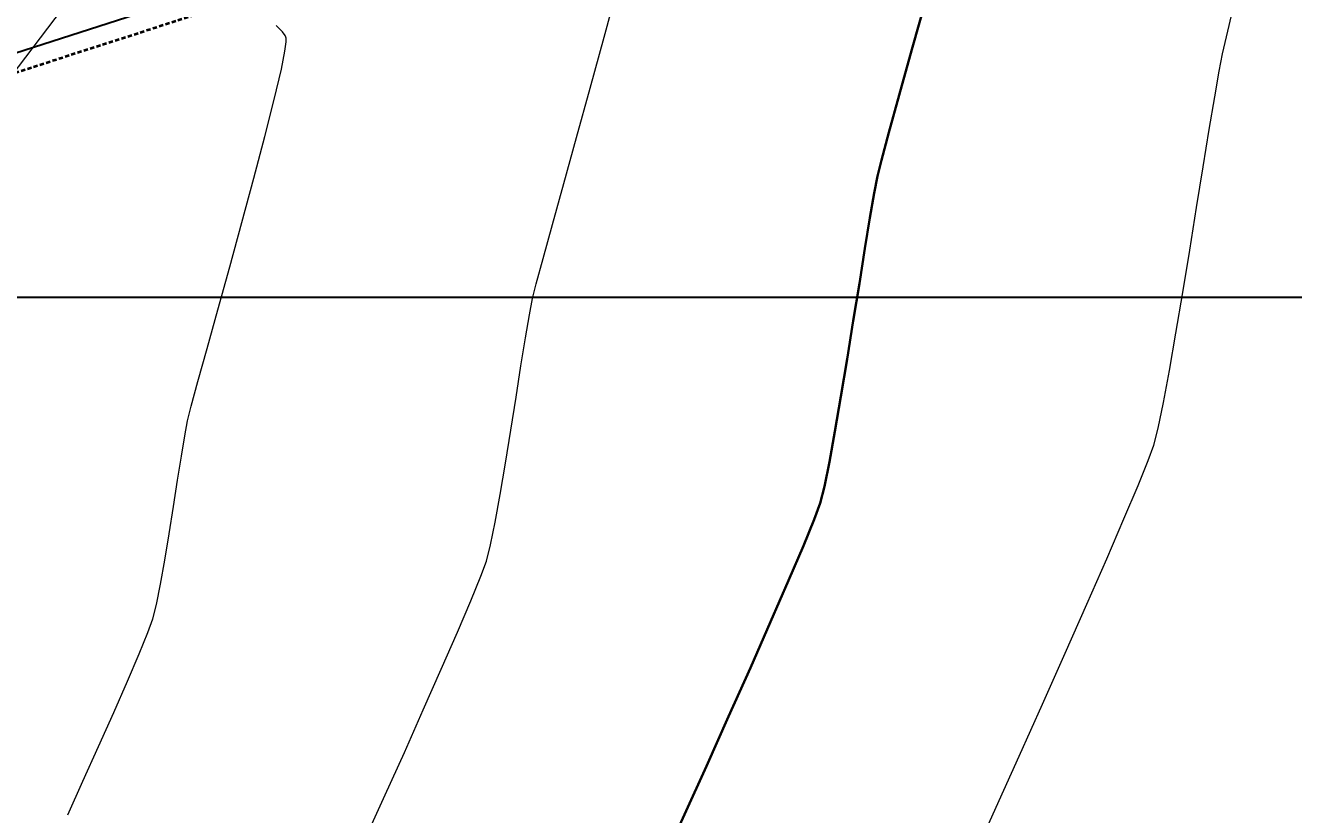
# Model space of a CAD drawing. Header units: millimetres. Extents: x 736950 to 740938, y 8500595 to 8502163.
# Drawn here: x 738122 to 738174.9, y 8501278.4 to 8501311.3 of the extents above; entities that cross this region are included whole.
import ezdxf

# ---------------------------------------------------------------- set-up
doc = ezdxf.new("R2010")
doc.units = ezdxf.units.MM
doc.linetypes.add('DASHED', pattern=[0.75, 0.5, -0.25])
for name, color, linetype, lineweight in [('CAMINO ACTUAL', 1, 'Continuous', 13), ('CONT-MJR', 80, 'Continuous', 30), ('CONT-MNR', 96, 'Continuous', 15), ('COTAS', 40, 'Continuous', 5), ('PERIMETRO', 7, 'Continuous', 35), ('pista', 251, 'Continuous', 5)]:
    doc.layers.add(name, color=color, linetype=linetype, lineweight=lineweight)
doc.layers.add('Cuadricula Coordenadas', color=5, linetype='Continuous')
doc.styles.add('COTAS', font='arial.ttf')
doc.dimstyles.new('Copy of GenDist', dxfattribs={"dimtxt": 2, "dimasz": 2, "dimexe": 0.18, "dimexo": 0.0625, "dimgap": 1, "dimtad": 2, "dimdec": 3, "dimzin": 1, "dimdsep": 46, "dimtxsty": 'COTAS', "dimcen": 0.09, "dimadec": 3, "dimazin": 0, "dimtfac": 1, "dimtdec": 3, "dimtofl": 0, "dimtmove": 0, "dimatfit": 3, "dimfxl": 1, "dimtolj": 1, "dimtzin": 0, "dimarcsym": 0})

# ---------------------------------------------------------------- blocks, each defined once
blk = doc.blocks.new('*D157')
at = {"layer": 'COTAS', "color": 0, "lineweight": -2, "transparency": 16777216}
for p, q in [((738169.7117402977, 8501324.95614536), (738169.4360799836, 8501325.810938135)), ((737996.2726181126, 8501269.778691178), (738167.5878572729, 8501325.025780309)), ((737994.5895635025, 8501268.481364962), (737994.3139031883, 8501269.336157737))]:
    blk.add_line(p, q, dxfattribs=at)
at = {"layer": 'COTAS', "color": 0, "transparency": 16777216}
for points in [[(738167.4855496674, 8501325.34302511), (738167.6901648785, 8501324.708535507), (738169.4913260904, 8501325.639625942)], [(737996.1703105071, 8501270.09593598), (737996.3749257182, 8501269.461446375), (737994.3691492951, 8501269.164845545)]]:
    blk.add_solid(points, dxfattribs=at)
at = {"layer": 'Defpoints', "color": 0, "transparency": 16777216}
for p in [(738169.4913260904, 8501325.639625942), (738169.7309229737, 8501324.89666196), (737994.6087461784, 8501268.421881562)]:
    blk.add_point(p, dxfattribs=at)
at = {"layer": 'COTAS', "color": 0, "transparency": 16777216, "insert": (738081.3096925169, 8501299.326479118), "char_height": 2, "attachment_point": 5, "rotation": 17.873882615968956, "style": 'COTAS'}
blk.add_mtext('\\A1;184.003', dxfattribs=at)
blk = doc.blocks.new('*D158')
at = {"layer": 'COTAS', "color": 0, "lineweight": -2, "transparency": 16777216}
for p, q in [((738169.779740694, 8501324.935688619), (738170.3857640382, 8501325.420165705)), ((738171.4940221184, 8501323.745601872), (738220.3758375659, 8501262.600251298)), ((738221.1592623712, 8501260.66600394), (738221.7652857155, 8501261.150481027))]:
    blk.add_line(p, q, dxfattribs=at)
at = {"layer": 'COTAS', "color": 0, "transparency": 16777216}
for points in [[(738171.7543832934, 8501323.953744058), (738171.2336609433, 8501323.537459686), (738170.2451690035, 8501325.307768924)], [(738220.6361987409, 8501262.808393484), (738220.1154763908, 8501262.392109113), (738221.6246906808, 8501261.038084246)]]:
    blk.add_solid(points, dxfattribs=at)
at = {"layer": 'Defpoints', "color": 0, "transparency": 16777216}
for p in [(738169.7309229737, 8501324.89666196), (738221.6246906808, 8501261.038084246), (738221.110444651, 8501260.62697728)]:
    blk.add_point(p, dxfattribs=at)
at = {"layer": 'COTAS', "color": 0, "transparency": 16777216, "insert": (738197.5141464667, 8501294.435409749), "char_height": 2, "attachment_point": 5, "rotation": 308.6401106595746, "style": 'COTAS'}
blk.add_mtext('\\A1;82.283', dxfattribs=at)

msp = doc.modelspace()

# ---------------------------------------------------------------- hatches: boundary and pattern name
at = {"layer": 'pista'}
h = msp.add_hatch(dxfattribs=at)
h.set_pattern_fill('HONEY', color=256, scale=3, angle=9.94991650582834, style=0)
h.set_pattern_definition([(9.94991650582834, (1479841.21072825, -18.49207214638591), (0.4979252195647159, 0.4170677100899267), [0.375, -0.75]), (129.9499165058283, (1479841.21072825, -18.49207214638591), (-0.6101538418184378, 0.222682034283025), [0.3749999999999999, -0.7499999999999998]), (69.94991650582834, (1479841.21072825, -18.49207214638591), (-0.112228622253722, 0.6397497443729518), [-0.75, 0.375])])
h.paths.add_polyline_path([(737744.7999806425, 8501250.923935566), (737743.4751223363, 8501250.754223157), (737756.465848178, 8501242.026572531), (737763.5739612179, 8501242.006896213), (737770.002546867, 8501243.455222024), (737769.8468594846, 8501244.342704736), (737763.4750639071, 8501242.907173423), (737756.7405500773, 8501242.925815564)])
h.paths.add_polyline_path([(737794.2809870465, 8501256.017245878), (737809.7820272583, 8501263.709828075), (737823.391616501, 8501273.483615467), (737837.0791595323, 8501280.557800073), (737851.5530432165, 8501285.77819753), (737870.8510758049, 8501293.050216693, -0.9976846880626209), (737871.0089264096, 8501292.63424804), (737865.2748787645, 8501289.581801567, 0.7845063948290762), (737866.1540430214, 8501286.121818589), (737883.2588851704, 8501291.348365877), (737897.4188924351, 8501296.516943583), (737903.2981396064, 8501301.44146652, -0.5512150924587264), (737904.1219025984, 8501301.177325813), (737906.855912117, 8501297.98174819, 0.5618964424650519), (737910.2738656431, 8501298.536066804), (737914.22079628, 8501308.558674501), (737925.6412323939, 8501300.72656757, 0.340189525830376), (737928.7023693406, 8501300.894137181), (737936.9171069289, 8501306.117412793, -0.358727273887905), (737938.1716059428, 8501305.962964654), (737943.1732157968, 8501301.051021611, 0.3417074120720416), (737946.0555081918, 8501300.709858142), (737955.8779356404, 8501307.072689936), (737971.8320576148, 8501314.464803053), (737988.5677626224, 8501323.411181662), (738023.1375471824, 8501336.282937778), (738044.4246208373, 8501357.728329657), (738061.4456776979, 8501362.208386911), (738078.9085143938, 8501363.070318012), (738112.0997810266, 8501372.051506756), (738118.6561313582, 8501373.365123207), (738128.3493353954, 8501376.976906104), (738155.2251721952, 8501366.826195797), (738176.6167526407, 8501363.543890122), (738193.8053773039, 8501353.328603027), (738204.7313956148, 8501340.877429372), (738207.705198212, 8501335.751671141), (738214.35685511, 8501331.742925933), (738229.9282901662, 8501313.374534177), (738233.5603594936, 8501308.186787868), (738234.53883727, 8501308.358438132), (738230.6417003467, 8501313.924784988), (738214.9478837823, 8501332.43754055), (738208.3676942562, 8501336.403214611), (738205.4657963786, 8501341.405035153), (738194.387784551, 8501354.029418997), (738176.9261677533, 8501364.406946706), (738155.4549153853, 8501367.70147717), (738128.3514754312, 8501377.93815071), (738118.4090486554, 8501374.233504975), (738111.8936108743, 8501372.928085677), (738078.7671659255, 8501363.964436961), (738061.3074614278, 8501363.102660457), (738043.958527311, 8501358.536303693), (738022.6381405202, 8501337.057350922), (737988.196920163, 8501324.233464561), (737971.4304040315, 8501315.270615296), (737955.4419368334, 8501307.862588815), (737945.5806043665, 8501301.47455489, -0.3391433520832071), (737943.8038299843, 8501301.693147572), (737938.8116631231, 8501306.59581691, 0.3560082385246841), (737936.4342009705, 8501306.876887502), (737928.158540546, 8501301.61487459, -0.3502196171718997), (737926.1502499409, 8501301.468794718), (737914.5128481541, 8501309.44969617, 0.4302069892023044), (737913.4330382891, 8501309.014522241), (737909.4507249827, 8501298.90206584, -0.5704007069138802), (737907.5397775185, 8501298.566836312), (737904.9064502402, 8501301.644734057, 0.4931454261128044), (737902.7202336333, 8501302.131411942), (737896.9620044216, 8501297.308254998), (737882.9728831241, 8501292.20205278), (737866.0373022418, 8501287.027224885, -0.7384715771871906), (737865.6977918843, 8501288.787355538), (737871.5108758068, 8501291.881875956, 0.9119586051647783), (737870.5337161538, 8501293.892406015), (737851.2416702455, 8501286.62264278), (737836.7183275839, 8501281.384406622), (737822.9200107896, 8501274.252970394), (737809.3164408724, 8501264.483505804), (737793.8201376351, 8501256.79327439), (737778.9884914039, 8501246.402265295), (737769.846859484, 8501244.34270474), (737770.0025468671, 8501243.455222024), (737779.3594973255, 8501245.563292695)])
h.paths.add_polyline_path([(738260.5182952256, 8501271.251537092), (738234.538837269, 8501308.358438132), (738233.56035949, 8501308.186787868), (738259.6897886079, 8501270.86568047), (738269.3749442189, 8501234.589470252), (738274.5057655985, 8501215.583008338), (738279.7983711922, 8501189.602392923), (738280.7089290785, 8501189.641305126), (738275.382018582, 8501215.790318219), (738270.2441657205, 8501234.822827347)])

# ---------------------------------------------------------------- linework, layer by layer
at = {"layer": 'CAMINO ACTUAL'}
msp.add_lwpolyline([(738094.776171516, 8501235.459818577), (738094.8011804053, 8501262.819112971), (738109.0201933249, 8501292.906930974), (738131.2596733273, 8501322.229967128), (738156.0656004942, 8501332.226998217), (738181.5699871156, 8501324.204080507), (738207.8002450941, 8501314.397090089), (738229.9282901693, 8501313.374534167)], dxfattribs=at)
at = {"layer": 'CONT-MJR', "extrusion": (0.9634212745155598, -0.2679915069751552, 0), "elevation": -1567120.913969675}
msp.add_lwpolyline([(8388163.570237621, 3565.000000000012), (8388165.818761217, 3565.000000000012)], dxfattribs=at)
at = {"layer": 'CONT-MJR', "extrusion": (0.9635195177959915, -0.2676380743208632, 0), "elevation": -1564043.754135244}
msp.add_lwpolyline([(8388735.899635233, 3565.000000000004), (8388737.877369469, 3565.000000000004)], dxfattribs=at)
at = {"layer": 'CONT-MJR', "extrusion": (0.9640816138784103, -0.2656061779808595, 0), "elevation": -1546355.060689866}
msp.add_lwpolyline([(8392012.964343483, 3565.000000000013), (8392014.590368472, 3565.000000000013)], dxfattribs=at)
at = {"layer": 'CONT-MJR', "extrusion": (0.9656105757390777, -0.2599927230151775, 0), "elevation": -1497504.742043735}
msp.add_lwpolyline([(8400866.328148648, 3565), (8400867.521571005, 3565)], dxfattribs=at)
at = {"layer": 'CONT-MJR', "extrusion": (0.9702990993253915, -0.2419083666356625, 0), "elevation": -1340303.230170059}
msp.add_lwpolyline([(8427375.113564575, 3565), (8427375.793630011, 3565)], dxfattribs=at)
at = {"layer": 'CONT-MJR', "extrusion": (0.9820014613256034, -0.1888733172112447, 0), "elevation": -880797.9101507837}
msp.add_lwpolyline([(8487711.516014231, 3565), (8487712.241529264, 3565)], dxfattribs=at)
at = {"layer": 'CONT-MJR', "elevation": 3565}
for points in [[(738157.2169561792, 8501303.303069476), (738157.3946610829, 8501304.335119037)], [(738157.0067618106, 8501302.022743592), (738157.2169561792, 8501303.303069476)], [(738156.7722629842, 8501300.565457795), (738157.0067618106, 8501302.022743592)], [(738155.5216772446, 8501293.120704547), (738155.7549232492, 8501294.393043723)], [(738154.8912923296, 8501290.724997196), (738155.1377870018, 8501291.40015829)], [(738150.3950163602, 8501280.429379178), (738151.3216163832, 8501282.497236386)]]:
    msp.add_lwpolyline(points, dxfattribs=at)
at = {"layer": 'CONT-MJR', "extrusion": (0.9873864077883301, -0.1583290299182606, 0), "elevation": -617156.7078231155}
msp.add_lwpolyline([(8510938.689640969, 3565.000000000006), (8510940.272536267, 3565.000000000006)], dxfattribs=at)
at = {"layer": 'CONT-MJR', "extrusion": (0.987150537553725, -0.1597930417990475, 0), "elevation": -629776.8197168761}
msp.add_lwpolyline([(8510012.538120946, 3565.000000000013), (8510014.156168371, 3565.000000000013)], dxfattribs=at)
at = {"layer": 'CONT-MJR', "extrusion": (0.9865719967270072, -0.1633269581976167, 0), "elevation": -660246.7475611761}
msp.add_lwpolyline([(8507701.191511272, 3565), (8507702.773014769, 3565)], dxfattribs=at)
at = {"layer": 'CONT-MJR', "extrusion": (0.985513659895279, -0.1695960676425382, 0), "elevation": -714323.519324599}
msp.add_lwpolyline([(8503330.064478427, 3565), (8503331.537782535, 3565)], dxfattribs=at)
at = {"layer": 'CONT-MJR', "extrusion": (0.9798056913317024, -0.1999520123279704, 0), "elevation": -976601.6856475191}
msp.add_lwpolyline([(8477210.022863518, 3565), (8477211.06531573, 3565)], dxfattribs=at)
at = {"layer": 'CONT-MJR', "extrusion": (0.969925559305491, -0.243401744870349, 0), "elevation": -1353273.625577542}
msp.add_lwpolyline([(8425288.064639868, 3565.000000000004), (8425288.785463888, 3565.000000000004)], dxfattribs=at)
at = {"layer": 'CONT-MJR', "extrusion": (0.9256643851812147, -0.3783456699991209, 0), "elevation": -2533142.841589756}
msp.add_lwpolyline([(8148618.567509945, 3565.000000000003), (8148619.759110418, 3565.000000000003)], dxfattribs=at)
at = {"layer": 'CONT-MJR', "extrusion": (0.920003681091119, -0.3919097176376093, 0), "elevation": -2652633.212871023}
msp.add_lwpolyline([(8110506.065680071, 3565.000000000004), (8110507.644570647, 3565.000000000004)], dxfattribs=at)
at = {"layer": 'CONT-MJR', "extrusion": (0.9169082319213647, -0.3990981010163251, 0), "elevation": -2716028.649079986}
msp.add_lwpolyline([(8089495.012868564, 3565), (8089496.89293693, 3565)], dxfattribs=at)
at = {"layer": 'CONT-MJR', "extrusion": (0.9149478178849583, -0.4035721627510418, 0), "elevation": -2755511.015103916}
msp.add_lwpolyline([(8076129.419002423, 3565.00000000001), (8076131.514004072, 3565.00000000001)], dxfattribs=at)
at = {"layer": 'CONT-MJR', "extrusion": (0.9135848028468154, -0.4066482607946893, 0), "elevation": -2782667.912395494}
msp.add_lwpolyline([(8066810.445321397, 3565.000000000013), (8066812.66896412, 3565.000000000013)], dxfattribs=at)
at = {"layer": 'CONT-MJR', "extrusion": (0.9117707979504274, -0.4106994180721966, 0), "elevation": -2818446.950543095}
msp.add_lwpolyline([(8054374.956405262, 3565.000000000004), (8054377.178378396, 3565.000000000004)], dxfattribs=at)
at = {"layer": 'CONT-MJR', "extrusion": (0.9111034609532196, -0.4121777328277999, 0), "elevation": -2831507.110307517}
msp.add_lwpolyline([(8049790.86442958, 3565), (8049792.956074825, 3565)], dxfattribs=at)
at = {"layer": 'CONT-MNR'}
for points, elevation in [([(738146.1326942501, 8501310.846627401), (738146.7046533026, 8501312.958399737)], 3566), ([(738132.7148200377, 8501311.069041207), (738132.4416022124, 8501311.337393327)], 3567), ([(738132.8257641331, 8501310.917578632), (738132.7148200377, 8501311.069041207)], 3567), ([(738132.8567843944, 8501310.851507736), (738132.8257641331, 8501310.917578632)], 3567), ([(738132.8662684642, 8501310.804184342), (738132.8567843944, 8501310.851507736)], 3567), ([(738171.9211296677, 8501310.15424453), (738172.0813520541, 8501310.85157798)], 3564), ([(738132.6651234041, 8501309.512483703), (738132.8137163502, 8501310.264817083)], 3567), ([(738171.7806571409, 8501309.4264087), (738171.9211296677, 8501310.15424453)], 3564), ([(738131.5192674097, 8501304.95800817), (738131.9784021728, 8501306.697678698)], 3567), ([(738170.8389818603, 8501303.73240925), (738171.1141453729, 8501305.433562798)], 3564), ([(738131.0202157187, 8501303.1147722), (738131.5192674097, 8501304.95800817)], 3567), ([(738143.5796682589, 8501301.613437342), (738143.9706857975, 8501303.032944294)], 3566), ([(738130.0141590603, 8501299.471443688), (738130.5091964764, 8501301.256430728)], 3567), ([(738169.9750741385, 8501298.496546995), (738170.2608347015, 8501300.19402898)], 3564), ([(738143.0113230721, 8501299.257547772), (738143.1422533604, 8501299.940907193)], 3566), ([(738129.5630528481, 8501297.848271012), (738130.0141590603, 8501299.471443688)], 3567), ([(738129.1838272169, 8501296.475372637), (738129.5630528481, 8501297.848271012)], 3567), ([(738142.2334505519, 8501294.445058879), (738142.4518747191, 8501295.820473306)], 3566), ([(738128.1608095366, 8501291.255081479), (738128.3331504276, 8501292.359357156)], 3567), ([(738141.5815205735, 8501290.606605135), (738141.7911901451, 8501291.768342055)], 3566), ([(738167.08946389, 8501289.074328268), (738167.8117060559, 8501290.744397482)], 3564), ([(738141.2205193642, 8501288.985287966), (738141.3889358683, 8501289.655659525)], 3566), ([(738127.6234418435, 8501288.01635549), (738127.8004543247, 8501289.018434454)], 3567), ([(738166.2618661566, 8501287.18601109), (738167.08946389, 8501289.074328268)], 3564), ([(738126.2462095644, 8501283.976303164), (738126.7326246575, 8501285.112262858)], 3567), ([(738138.5846856697, 8501282.77145516), (738139.3354507459, 8501284.466806998)], 3566), ([(738125.0411132656, 8501281.24984797), (738125.6710432998, 8501282.66488295)], 3567), ([(738163.4381840543, 8501280.841660546), (738164.407101788, 8501283.006668357)], 3564), ([(738124.3904068626, 8501279.803043988), (738125.0411132656, 8501281.24984797)], 3567), ([(738162.4804085555, 8501278.710440278), (738163.4381840543, 8501280.841660546)], 3564), ([(738123.7529114917, 8501278.396316761), (738124.3904068626, 8501279.803043988)], 3567), ([(738161.5628997415, 8501276.676016422), (738162.4804085555, 8501278.710440278)], 3564)]:
    msp.add_lwpolyline(points, dxfattribs=dict(at, elevation=elevation))
at = {"layer": 'CONT-MNR', "extrusion": (0.9723017117663109, -0.2337292906255048, 0), "elevation": -1269279.376449527}
msp.add_lwpolyline([(8438371.530180758, 3564.000000000004), (8438372.693819607, 3564.000000000004)], dxfattribs=at)
at = {"layer": 'CONT-MNR', "extrusion": (0.9912566579851234, -0.1319478609154551, 0), "elevation": -390050.6383475906}
msp.add_lwpolyline([(8524375.447438587, 3567.000000000013), (8524375.832855798, 3567.000000000013)], dxfattribs=at)
at = {"layer": 'CONT-MNR', "extrusion": (0.9999418165910957, -0.01078718835005524, 0), "elevation": 646384.6783149845}
msp.add_lwpolyline([(8508778.38986837, 3567), (8508778.547197407, 3567)], dxfattribs=at)
at = {"layer": 'CONT-MNR', "extrusion": (0.9643205705750286, -0.2647372984032502, 0), "elevation": -1538804.566574918}
msp.add_lwpolyline([(8393401.53713736, 3566.000000000013), (8393403.739251705, 3566.000000000013)], dxfattribs=at)
at = {"layer": 'CONT-MNR', "extrusion": (0.9738782476681979, -0.2270708231339301, 0), "elevation": -1211548.002258948}
msp.add_lwpolyline([(8446847.501606116, 3567.00000000001), (8446848.802754235, 3567.00000000001)], dxfattribs=at)
at = {"layer": 'CONT-MNR', "extrusion": (0.9852215365194551, -0.1712849204636652, 0), "elevation": -728883.372985092}
msp.add_lwpolyline([(8502109.738138523, 3564.00000000001), (8502110.83025209, 3564.00000000001)], dxfattribs=at)
at = {"layer": 'CONT-MNR', "extrusion": (0.9637443230725555, -0.2668274343942574, 0), "elevation": -1556998.812437179}
msp.add_lwpolyline([(8390043.366090398, 3566), (8390045.503797974, 3566)], dxfattribs=at)
at = {"layer": 'CONT-MNR', "extrusion": (0.9694968692051261, -0.2451036935695969, 0), "elevation": -1368085.029647912}
msp.add_lwpolyline([(8422909.101800285, 3567.000000000013), (8422910.698138762, 3567.000000000013)], dxfattribs=at)
at = {"layer": 'CONT-MNR', "extrusion": (0.986472418854666, -0.1639273218198382, 0), "elevation": -665410.7923883941}
msp.add_lwpolyline([(8507311.331454102, 3564.00000000001), (8507312.704264322, 3564.00000000001)], dxfattribs=at)
at = {"layer": 'CONT-MNR', "extrusion": (0.9870046637874931, -0.160691610427358, 0), "elevation": -637510.1285193628}
msp.add_lwpolyline([(8509446.016311416, 3564), (8509447.599518396, 3564)], dxfattribs=at)
at = {"layer": 'CONT-MNR', "extrusion": (0.9634673213942563, -0.2678259147382435, 0), "elevation": -1565691.667436362}
msp.add_lwpolyline([(8388423.518510651, 3566), (8388425.5131299, 3566)], dxfattribs=at)
at = {"layer": 'CONT-MNR', "extrusion": (0.9635293884054957, -0.2676025367572803, 0), "elevation": -1563746.848728165}
msp.add_lwpolyline([(8388784.51103022, 3566.000000000013), (8388786.28387177, 3566.000000000013)], dxfattribs=at)
at = {"layer": 'CONT-MNR', "extrusion": (0.9870779260167021, -0.1602409684524103, 0), "elevation": -633625.0024011259}
msp.add_lwpolyline([(8509732.673775403, 3564.000000000013), (8509734.466746364, 3564.000000000013)], dxfattribs=at)
at = {"layer": 'CONT-MNR', "extrusion": (0.9642086643094966, -0.2651445863495929, 0), "elevation": -1542362.172711179}
msp.add_lwpolyline([(8392739.637888642, 3567.000000000013), (8392741.565211574, 3567.000000000013)], dxfattribs=at)
at = {"layer": 'CONT-MNR', "extrusion": (0.965665962464005, -0.2597869298838318, 0), "elevation": -1495726.915874379}
msp.add_lwpolyline([(8401176.56585997, 3566.00000000001), (8401177.659112256, 3566.00000000001)], dxfattribs=at)
at = {"layer": 'CONT-MNR', "extrusion": (0.9867465852127905, -0.1622688404189088, 0), "elevation": -651109.1403538506}
msp.add_lwpolyline([(8508410.968584301, 3564), (8508412.760917036, 3564)], dxfattribs=at)
at = {"layer": 'CONT-MNR', "extrusion": (0.9704383576751716, -0.2413491121854722, 0), "elevation": -1335458.774462819}
msp.add_lwpolyline([(8428137.744806651, 3566), (8428138.380409757, 3566)], dxfattribs=at)
at = {"layer": 'CONT-MNR', "extrusion": (0.9858472487681601, -0.167646061976563, 0), "elevation": -697513.085301869}
msp.add_lwpolyline([(8504728.278188106, 3566.000000000013), (8504729.253032114, 3566.000000000013)], dxfattribs=at)
at = {"layer": 'CONT-MNR', "extrusion": (0.9850648365371495, -0.1721838198497146, 0), "elevation": -736640.7629850592}
msp.add_lwpolyline([(8501429.559748579, 3564.000000000003), (8501431.139861215, 3564.000000000003)], dxfattribs=at)
at = {"layer": 'CONT-MNR', "extrusion": (0.9872008386207383, -0.1594819871537573, 0), "elevation": -627108.7072495841}
msp.add_lwpolyline([(8510208.11174787, 3566.00000000001), (8510209.295855861, 3566.00000000001)], dxfattribs=at)
at = {"layer": 'CONT-MNR', "extrusion": (0.98767019176677, -0.1565490092443648, 0), "elevation": -601828.1409940585}
msp.add_lwpolyline([(8512031.942795113, 3566.000000000013), (8512033.266187064, 3566.000000000013)], dxfattribs=at)
at = {"layer": 'CONT-MNR', "extrusion": (0.9832074932726813, -0.1824911646421558, 0), "elevation": -825637.5962548209}
msp.add_lwpolyline([(8493246.934126364, 3564), (8493248.302781964, 3564)], dxfattribs=at)
at = {"layer": 'CONT-MNR', "extrusion": (0.9653888163952574, -0.2608149404826416, 0), "elevation": -1504683.475127853}
msp.add_lwpolyline([(8399570.590092508, 3567.000000000004), (8399571.661333568, 3567.000000000004)], dxfattribs=at)
at = {"layer": 'CONT-MNR', "extrusion": (0.9701899286091675, -0.2423458322838221, 0), "elevation": -1344128.290095535}
msp.add_lwpolyline([(8426753.055248987, 3567), (8426753.680868724, 3567)], dxfattribs=at)
at = {"layer": 'CONT-MNR', "extrusion": (0.979530108991093, -0.2012977038614641, 0), "elevation": -988232.0780095883}
msp.add_lwpolyline([(8475865.728893042, 3564.000000000009), (8475866.816107318, 3564.000000000009)], dxfattribs=at)
at = {"layer": 'CONT-MNR', "extrusion": (0.9823280986430811, -0.1871670553710485, 0), "elevation": -866077.7066587808}
msp.add_lwpolyline([(8489213.544357752, 3567), (8489214.175670912, 3567)], dxfattribs=at)
at = {"layer": 'CONT-MNR', "extrusion": (0.9862785935362346, -0.1650894785629506, 0), "elevation": -675473.7572774573}
msp.add_lwpolyline([(8506500.91365477, 3567), (8506501.772109842, 3567)], dxfattribs=at)
at = {"layer": 'CONT-MNR', "extrusion": (0.9871300838512919, -0.1599193470338766, 0), "elevation": -630879.051796316}
msp.add_lwpolyline([(8509925.330502275, 3566.000000000004), (8509926.722387042, 3566.000000000004)], dxfattribs=at)
at = {"layer": 'CONT-MNR', "extrusion": (0.9699072355852582, -0.2434747509688892, 0), "elevation": -1353894.886944824}
msp.add_lwpolyline([(8425191.90988483, 3564), (8425192.646422712, 3564)], dxfattribs=at)
at = {"layer": 'CONT-MNR', "extrusion": (0.939938550036082, -0.3413437009175179, 0), "elevation": -2208029.54211951}
msp.add_lwpolyline([(8242662.461090499, 3564), (8242663.139083844, 3564)], dxfattribs=at)
at = {"layer": 'CONT-MNR', "extrusion": (0.9876697737976671, -0.1565516461953221, 0), "elevation": -601864.2698087437}
msp.add_lwpolyline([(8512024.707212228, 3567), (8512025.72784573, 3567)], dxfattribs=at)
at = {"layer": 'CONT-MNR', "extrusion": (0.9265251497464627, -0.3762328360035777, 0), "elevation": -2514533.662117069}
msp.add_lwpolyline([(8154384.157140838, 3564.000000000003), (8154385.284521645, 3564.000000000003)], dxfattribs=at)
at = {"layer": 'CONT-MNR', "extrusion": (0.9860795282504013, -0.1662743635244656, 0), "elevation": -685680.3686781707}
msp.add_lwpolyline([(8505683.832966713, 3566.00000000001), (8505685.15410305, 3566.00000000001)], dxfattribs=at)
at = {"layer": 'CONT-MNR', "extrusion": (0.9209225867446305, -0.3897455441997749, 0), "elevation": -2633544.776967742}
msp.add_lwpolyline([(8116728.278482849, 3564.00000000001), (8116729.786549218, 3564.00000000001)], dxfattribs=at)
at = {"layer": 'CONT-MNR', "extrusion": (0.9877452377496511, -0.1560748067526773, 0), "elevation": -597754.8140965404}
msp.add_lwpolyline([(8512312.012544109, 3567.000000000013), (8512313.161986548, 3567.000000000013)], dxfattribs=at)
at = {"layer": 'CONT-MNR', "extrusion": (0.9801029872772234, -0.1984896328029824, 0), "elevation": -963963.2817746486}
msp.add_lwpolyline([(8478652.80046742, 3566.000000000002), (8478653.770718124, 3566.000000000002)], dxfattribs=at)
at = {"layer": 'CONT-MNR', "extrusion": (0.9867679862485749, -0.1621386484306944, 0), "elevation": -650026.6281192629}
msp.add_lwpolyline([(8508478.88917247, 3567.000000000003), (8508480.0052309, 3567.000000000003)], dxfattribs=at)
at = {"layer": 'CONT-MNR', "extrusion": (0.9397076505604713, -0.3419788465360379, 0), "elevation": -2213624.049142211}
msp.add_lwpolyline([(8241154.304008088, 3566.000000000002), (8241154.982274478, 3566.000000000002)], dxfattribs=at)
at = {"layer": 'CONT-MNR', "extrusion": (0.9805753542190389, -0.1961427406207184, 0), "elevation": -943676.1745186946}
msp.add_lwpolyline([(8480931.028629825, 3567.000000000004), (8480931.8829456, 3567.000000000004)], dxfattribs=at)
at = {"layer": 'CONT-MNR', "extrusion": (0.9256945445727093, -0.3782718733243649, 0), "elevation": -2532505.182795109}
msp.add_lwpolyline([(8148813.1219616, 3566), (8148814.220027832, 3566)], dxfattribs=at)
at = {"layer": 'CONT-MNR', "extrusion": (0.9197459003269166, -0.3925143039837269, 0), "elevation": -2657975.11380183}
msp.add_lwpolyline([(8108753.469648415, 3566), (8108754.903926237, 3566)], dxfattribs=at)
at = {"layer": 'CONT-MNR', "extrusion": (0.969928972871181, -0.2433881418332786, 0), "elevation": -1353181.284475033}
msp.add_lwpolyline([(8425295.5841036, 3567.00000000001), (8425296.211177196, 3567.00000000001)], dxfattribs=at)
at = {"layer": 'CONT-MNR', "extrusion": (0.9145439137962037, -0.4044866249189484, 0), "elevation": -2763571.499176943}
msp.add_lwpolyline([(8073376.600782755, 3564.000000000003), (8073378.835291378, 3564.000000000003)], dxfattribs=at)
at = {"layer": 'CONT-MNR', "extrusion": (0.9398680609191441, -0.3415377403217513, 0), "elevation": -2209767.927869414}
msp.add_lwpolyline([(8242185.449541201, 3567), (8242186.05547877, 3567)], dxfattribs=at)
at = {"layer": 'CONT-MNR', "extrusion": (0.9254971335013409, -0.3787546116957539, 0), "elevation": -2536766.766405181}
msp.add_lwpolyline([(8147483.906474414, 3567), (8147484.866664755, 3567)], dxfattribs=at)
at = {"layer": 'CONT-MNR', "extrusion": (0.9164546844479666, -0.4001384902172971, 0), "elevation": -2725219.879706767}
msp.add_lwpolyline([(8086399.93268727, 3566), (8086401.619037736, 3566)], dxfattribs=at)
at = {"layer": 'CONT-MNR', "extrusion": (0.9135419429762031, -0.4067445370539891, 0), "elevation": -2783506.27421262}
msp.add_lwpolyline([(8066522.935738742, 3564), (8066525.273657092, 3564)], dxfattribs=at)
at = {"layer": 'CONT-MNR', "extrusion": (0.915792842558656, -0.4016509299358545, 0), "elevation": -2738577.881547536}
msp.add_lwpolyline([(8081882.67925185, 3567), (8081884.111257162, 3567)], dxfattribs=at)
at = {"layer": 'CONT-MNR', "extrusion": (0.9128898925282815, -0.4082058844746151, 0), "elevation": -2796434.399645982}
msp.add_lwpolyline([(8062045.691790937, 3566), (8062047.629412688, 3566)], dxfattribs=at)
at = {"layer": 'CONT-MNR', "extrusion": (0.9117933719174425, -0.4106492991926574, 0), "elevation": -2818015.938074472}
msp.add_lwpolyline([(8054525.501953962, 3566.000000000013), (8054527.438702195, 3566.000000000013)], dxfattribs=at)
at = {"layer": 'CONT-MNR', "extrusion": (0.9109229239216777, -0.4125765706798936, 0), "elevation": -2835042.721023276}
msp.add_lwpolyline([(8048546.319355501, 3566.000000000004), (8048548.170871654, 3566.000000000004)], dxfattribs=at)
at = {"layer": 'Cuadricula Coordenadas', "color": 8}
msp.add_line((736950.2264744169, 8501300), (738552.8979275209, 8501300), dxfattribs=at)
at = {"layer": 'PERIMETRO', "linetype": 'DASHED', "ltscale": 0.35}
msp.add_lwpolyline([(737683.200969866, 8501281.329551859), (737744.6024409891, 8501182.423775388), (737752.754863814, 8501178.840202238), (737760.1534312089, 8501181.935448542), (737818.0712830903, 8501217.512164854), (737892.6513328891, 8501224.540148428), (737966.6724460352, 8501242.248666123), (737994.6087461784, 8501268.421881564), (738169.7309229737, 8501324.89666196), (738221.1104446506, 8501260.626977284), (738220.501630505, 8501242.23256058), (738236.8284346196, 8501144.032219619), (738320.8206677334, 8501132.278902221)], dxfattribs=at)

# ---------------------------------------------------------------- dimensions: what is measured, and where the dimension line sits
at = {"layer": 'COTAS'}
for p1, p2, distance, picture, middle in [((737994.6087461784, 8501268.421881562), (738169.7309229737, 8501324.89666196), 0.7806421370546339, '*D157', (738081.3096925169, 8501299.326479118)), ((738169.7309229737, 8501324.89666196), (738221.1104446506, 8501260.626977282), 0.658375208998353, '*D158', (738197.5141464667, 8501294.435409749))]:
    dim = msp.add_aligned_dim(p1=p1, p2=p2, distance=distance, dimstyle='Copy of GenDist', dxfattribs=at)
    dim.commit()
    dim.dimension.update_dxf_attribs({"geometry": picture, "text_midpoint": middle})

doc.saveas('drawing.dxf')
